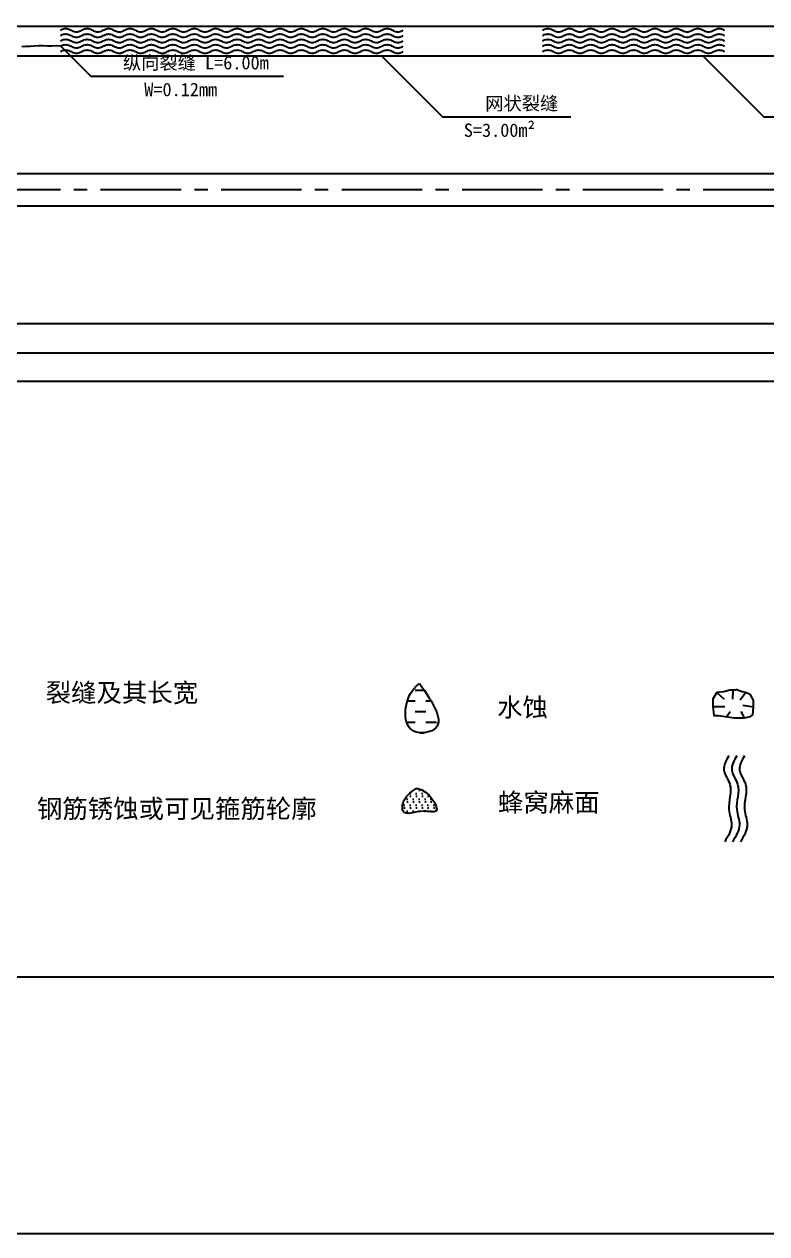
# Model space of a CAD drawing. Header units: millimetres. Extents: x -37 to 615, y -48 to 413.
# Drawn here: x 137 to 275.7, y -47.9 to 178 of the extents above; entities that cross this region are included whole.
import ezdxf

# ---------------------------------------------------------------- set-up
doc = ezdxf.new("R2010")
doc.units = ezdxf.units.MM
doc.linetypes.add('CENTER2', pattern=[1.125, 0.75, -0.125, 0.125, -0.125])
for name, color, linetype in [('加固措施', 7, 'Continuous'), ('图层1', 7, 'Continuous'), ('病害', 5, 'Continuous')]:
    doc.layers.add(name, color=color, linetype=linetype)
doc.styles.get("Standard").update_dxf_attribs({"font": ''})
doc.styles.get('Standard').set_extended_font_data('SimSun')
pattern_1 = [(0, (-3997.7199, -288.9294), (0.55266586, 1.10533173), [0, -1.10533173])]
pattern_2 = [(0, (-6886.571, -700.7115), (0.55266586, 1.10533173), [0, -1.10533173])]
pattern_3 = [(0, (-3576.1421, -199.0757), (1.9895971, 1.9895971), [1.9895971, -1.9895971])]

# ---------------------------------------------------------------- blocks, each defined once
blk = doc.blocks.new('adfsd')
at = {"lineweight": -2, "ltscale": 0.5}
for p, q in [((1140.8968, -3083.6944), (1140.9363, -3083.7288)), ((1140.9831, -3083.682), (1140.9811, -3083.7288)), ((1141.0531, -3083.6944), (1141.0217, -3083.7349)), ((1140.8762, -3083.7683), (1140.9404, -3083.7694)), ((1140.9482, -3083.8238), (1140.9689, -3083.7958)), ((1141.0448, -3083.83), (1141.0278, -3083.7958)), ((1141.0942, -3083.7725), (1141.036, -3083.7633))]:
    blk.add_line(p, q, dxfattribs=at)
blk.add_lwpolyline([(1140.9996, -3083.682), (1140.9667, -3083.682), (1140.9338, -3083.6903), (1140.8968, -3083.6944), (1140.8762, -3083.7272), (1140.8762, -3083.7683), (1140.8803, -3083.8177), (1140.905, -3083.8177), (1140.9914, -3083.83), (1141.0448, -3083.83), (1141.0777, -3083.8218), (1141.0901, -3083.8136), (1141.0942, -3083.7725), (1141.0942, -3083.7355), (1141.0777, -3083.7067), (1141.0531, -3083.6944), (1141.0325, -3083.6903), (1140.9996, -3083.6779)], dxfattribs=at)

msp = doc.modelspace()

# ---------------------------------------------------------------- hatches: boundary and pattern name
at = {"layer": '加固措施', "lineweight": -2}
h = msp.add_hatch(dxfattribs=at)
h.set_pattern_fill('DASH', color=256, scale=0.626645)
h.set_pattern_definition(pattern_3)
edge = h.paths.add_edge_path()
edge.add_spline(control_points=[(210.85, 54.88), (210.36, 54.45), (208.03, 52.39), (207.41, 44.9), (216.74, 46.23), (213.29, 51.3), (210.85, 54.88)], knot_values=[0, 0, 0, 0, 3.237042, 15.187225, 21.182779, 35.601669, 35.601669, 35.601669, 35.601669], degree=3, periodic=0)
h = msp.add_hatch(dxfattribs=at)
h.set_pattern_fill('DASH', color=256, scale=0.626645)
h.set_pattern_definition(pattern_3)
edge = h.paths.add_edge_path()
edge.add_spline(control_points=[(210.85, 54.88), (210.36, 54.45), (208.03, 52.39), (207.41, 44.9), (216.74, 46.23), (213.29, 51.3), (210.85, 54.88)], knot_values=[0, 0, 0, 0, 3.237042, 15.187225, 21.182779, 35.601669, 35.601669, 35.601669, 35.601669], degree=3, periodic=0)
h = msp.add_hatch(dxfattribs=at)
h.set_pattern_fill('DOTS', scale=0.696272)
h.set_pattern_definition(pattern_1)
edge = h.paths.add_edge_path()
edge.add_spline(control_points=[(210.19, 35.22), (209.15, 34.51), (207.68, 33.49), (207.52, 29.75), (211, 31.47), (215.72, 30.12), (212.21, 35.3), (210.31, 35.22), (210.19, 35.22)], knot_values=[0, 0, 0, 0, 5.205471, 7.397577, 12.944796, 16.169923, 23.88441, 24.400432, 24.400432, 24.400432, 24.400432], degree=3, periodic=0)
h = msp.add_hatch(dxfattribs=at)
h.set_pattern_fill('DOTS', scale=0.696272)
h.set_pattern_definition(pattern_1)
edge = h.paths.add_edge_path()
edge.add_spline(control_points=[(210.19, 35.22), (209.15, 34.51), (207.68, 33.49), (207.52, 29.75), (211, 31.47), (215.72, 30.12), (212.21, 35.3), (210.31, 35.22), (210.19, 35.22)], knot_values=[0, 0, 0, 0, 5.205471, 7.397577, 12.944796, 16.169923, 23.88441, 24.400432, 24.400432, 24.400432, 24.400432], degree=3, periodic=0)
at = {"layer": '病害', "lineweight": -2}
h = msp.add_hatch(dxfattribs=at)
h.set_pattern_fill('DOTS', color=4, scale=0.696272, style=0)
h.set_pattern_definition(pattern_2)
edge = h.paths.add_edge_path()
edge.add_spline(control_points=[(210.19, 35.22), (209.15, 34.51), (207.68, 33.49), (207.52, 29.75), (211, 31.47), (215.72, 30.12), (212.21, 35.3), (210.31, 35.22), (210.19, 35.22)], knot_values=[0, 0, 0, 0, 1.041094, 1.479515, 2.588959, 3.233985, 4.776882, 4.880086, 4.880086, 4.880086, 4.880086], degree=3, periodic=0)
h = msp.add_hatch(dxfattribs=at)
h.set_pattern_fill('DOTS', color=4, scale=0.696272, style=0)
h.set_pattern_definition(pattern_2)
edge = h.paths.add_edge_path()
edge.add_spline(control_points=[(210.19, 35.22), (209.15, 34.51), (207.68, 33.49), (207.52, 29.75), (211, 31.47), (215.72, 30.12), (212.21, 35.3), (210.31, 35.22), (210.19, 35.22)], knot_values=[0, 0, 0, 0, 1.041094, 1.479515, 2.588959, 3.233985, 4.776882, 4.880086, 4.880086, 4.880086, 4.880086], degree=3, periodic=0)

# ---------------------------------------------------------------- linework, layer by layer
at = {"color": 0}
for p, q in [((83.82, 177.59), (483.82, 177.59)), ((83.82, 172.09), (483.82, 172.09)), ((83.82, 150.09), (483.82, 150.09)), ((83.82, 144.09), (483.82, 144.09)), ((83.82, 122.09), (483.82, 122.09)), ((83.82, 116.59), (483.82, 116.59)), ((83.82, 111.34), (483.82, 111.34))]:
    msp.add_line(p, q, dxfattribs=at)
at = {"color": 1, "linetype": 'CENTER2', "ltscale": 20}
msp.add_line((83.82, 147.09), (483.82, 147.09), dxfattribs=at)
at = {"color": 0, "linetype": 'ByBlock'}
msp.add_line((529.17, 0), (0, 0), dxfattribs=at)
at = {"color": 3, "linetype": 'ByBlock'}
msp.add_lwpolyline([(-36.77, 413.19), (615.38, 413.19), (615.38, -47.93), (-36.77, -47.93)], close=True, dxfattribs=at)
at = {"color": 7}
for points in [[(143.8, 176.86), (144, 176.96), (144.2, 177.04), (144.4, 177.11), (144.6, 177.15), (144.8, 177.17), (145, 177.15), (145.2, 177.11), (145.4, 177.04), (145.6, 176.96), (145.8, 176.86), (146, 176.77), (146.2, 176.69), (146.4, 176.62), (146.6, 176.58), (146.8, 176.56), (147, 176.58), (147.2, 176.62), (147.4, 176.69), (147.6, 176.77), (147.8, 176.86), (148, 176.96), (148.2, 177.04), (148.4, 177.11), (148.6, 177.15), (148.8, 177.17), (149, 177.15), (149.2, 177.11), (149.4, 177.04), (149.6, 176.96), (149.8, 176.86), (150, 176.77), (150.2, 176.69), (150.4, 176.62), (150.6, 176.58), (150.8, 176.56), (151, 176.58), (151.2, 176.62), (151.4, 176.69), (151.6, 176.77), (151.8, 176.86), (152, 176.96), (152.2, 177.04), (152.4, 177.11), (152.6, 177.15), (152.8, 177.17), (153, 177.15), (153.2, 177.11), (153.4, 177.04), (153.6, 176.96), (153.8, 176.86), (154, 176.77), (154.2, 176.69), (154.4, 176.62), (154.6, 176.58), (154.8, 176.56), (155, 176.58), (155.2, 176.62), (155.4, 176.69), (155.6, 176.77), (155.8, 176.86), (156, 176.96), (156.2, 177.04), (156.4, 177.11), (156.6, 177.15), (156.8, 177.17), (157, 177.15), (157.2, 177.11), (157.4, 177.04), (157.6, 176.96), (157.8, 176.86), (158, 176.77), (158.2, 176.69), (158.4, 176.62), (158.6, 176.58), (158.8, 176.56), (159, 176.58), (159.2, 176.62), (159.4, 176.69), (159.6, 176.77), (159.8, 176.86), (160, 176.96), (160.2, 177.04), (160.4, 177.11), (160.6, 177.15), (160.8, 177.17), (161, 177.15), (161.2, 177.11), (161.4, 177.04), (161.6, 176.96), (161.8, 176.86), (162, 176.77), (162.2, 176.69), (162.4, 176.62), (162.6, 176.58), (162.8, 176.56), (163, 176.58), (163.2, 176.62), (163.4, 176.69), (163.6, 176.77), (163.8, 176.86), (164, 176.96), (164.2, 177.04), (164.4, 177.11), (164.6, 177.15), (164.8, 177.17), (165, 177.15), (165.2, 177.11), (165.4, 177.04), (165.6, 176.96), (165.8, 176.86), (166, 176.77), (166.2, 176.69), (166.4, 176.62), (166.6, 176.58), (166.8, 176.56), (167, 176.58), (167.2, 176.62), (167.4, 176.69), (167.6, 176.77), (167.8, 176.86), (168, 176.96), (168.2, 177.04), (168.4, 177.11), (168.6, 177.15), (168.8, 177.17), (169, 177.15), (169.2, 177.11), (169.4, 177.04), (169.6, 176.96), (169.8, 176.86), (170, 176.77), (170.2, 176.69), (170.4, 176.62), (170.6, 176.58), (170.8, 176.56), (171, 176.58), (171.2, 176.62), (171.4, 176.69), (171.6, 176.77), (171.8, 176.86), (172, 176.96), (172.2, 177.04), (172.4, 177.11), (172.6, 177.15), (172.8, 177.17), (173, 177.15), (173.2, 177.11), (173.4, 177.04), (173.6, 176.96), (173.8, 176.86), (174, 176.77), (174.2, 176.69), (174.4, 176.62), (174.6, 176.58), (174.8, 176.56), (175, 176.58), (175.2, 176.62), (175.4, 176.69), (175.6, 176.77), (175.8, 176.86), (176, 176.96), (176.2, 177.04), (176.4, 177.11), (176.6, 177.15), (176.8, 177.17), (177, 177.15), (177.2, 177.11), (177.4, 177.04), (177.6, 176.96), (177.8, 176.86), (178, 176.77), (178.2, 176.69), (178.4, 176.62), (178.6, 176.58), (178.8, 176.56), (179, 176.58), (179.2, 176.62), (179.4, 176.69), (179.6, 176.77), (179.8, 176.86), (180, 176.96), (180.2, 177.04), (180.4, 177.11), (180.6, 177.15), (180.8, 177.17), (181, 177.15), (181.2, 177.11), (181.4, 177.04), (181.6, 176.96), (181.8, 176.86), (182, 176.77), (182.2, 176.69), (182.4, 176.62), (182.6, 176.58), (182.8, 176.56), (183, 176.58), (183.2, 176.62), (183.4, 176.69), (183.6, 176.77), (183.8, 176.86), (184, 176.96), (184.2, 177.04), (184.4, 177.11), (184.6, 177.15), (184.8, 177.17), (185, 177.15), (185.2, 177.11), (185.4, 177.04), (185.6, 176.96), (185.8, 176.86), (186, 176.77), (186.2, 176.69), (186.4, 176.62), (186.6, 176.58), (186.8, 176.56), (187, 176.58), (187.2, 176.62), (187.4, 176.69), (187.6, 176.77), (187.8, 176.86), (188, 176.96), (188.2, 177.04), (188.4, 177.11), (188.6, 177.15), (188.8, 177.17), (189, 177.15), (189.2, 177.11), (189.4, 177.04), (189.6, 176.96), (189.8, 176.86), (190, 176.77), (190.2, 176.69), (190.4, 176.62), (190.6, 176.58), (190.8, 176.56), (191, 176.58), (191.2, 176.62), (191.4, 176.69), (191.6, 176.77), (191.8, 176.86), (192, 176.96), (192.2, 177.04), (192.4, 177.11), (192.6, 177.15), (192.8, 177.17), (193, 177.15), (193.2, 177.11), (193.4, 177.04), (193.6, 176.96), (193.8, 176.86), (194, 176.77), (194.2, 176.69), (194.4, 176.62), (194.6, 176.58), (194.8, 176.56), (195, 176.58), (195.2, 176.62), (195.4, 176.69), (195.6, 176.77), (195.8, 176.86), (196, 176.96), (196.2, 177.04), (196.4, 177.11), (196.6, 177.15), (196.8, 177.17), (197, 177.15), (197.2, 177.11), (197.4, 177.04), (197.6, 176.96), (197.8, 176.86), (198, 176.77), (198.2, 176.69), (198.4, 176.62), (198.6, 176.58), (198.8, 176.56), (199, 176.58), (199.2, 176.62), (199.4, 176.69), (199.6, 176.77), (199.8, 176.86), (200, 176.96), (200.2, 177.04), (200.4, 177.11), (200.6, 177.15), (200.8, 177.17), (201, 177.15), (201.2, 177.11), (201.4, 177.04), (201.6, 176.96), (201.8, 176.86), (202, 176.77), (202.2, 176.69), (202.4, 176.62), (202.6, 176.58), (202.8, 176.56), (203, 176.58), (203.2, 176.62), (203.4, 176.69), (203.6, 176.77), (203.8, 176.86), (204, 176.96), (204.2, 177.04), (204.4, 177.11), (204.6, 177.15), (204.8, 177.17), (205, 177.15), (205.2, 177.11), (205.4, 177.04), (205.6, 176.96), (205.8, 176.86), (206, 176.77), (206.2, 176.69), (206.4, 176.62), (206.6, 176.58), (206.8, 176.56), (207, 176.58), (207.2, 176.62), (207.4, 176.69), (207.6, 176.77), (207.8, 176.86)], [(233.8, 176.86), (234, 176.96), (234.2, 177.04), (234.4, 177.11), (234.6, 177.15), (234.8, 177.17), (235, 177.15), (235.2, 177.11), (235.4, 177.04), (235.6, 176.96), (235.8, 176.86), (236, 176.77), (236.2, 176.69), (236.4, 176.62), (236.6, 176.58), (236.8, 176.56), (237, 176.58), (237.2, 176.62), (237.4, 176.69), (237.6, 176.77), (237.8, 176.86), (238, 176.96), (238.2, 177.04), (238.4, 177.11), (238.6, 177.15), (238.8, 177.17), (239, 177.15), (239.2, 177.11), (239.4, 177.04), (239.6, 176.96), (239.8, 176.86), (240, 176.77), (240.2, 176.69), (240.4, 176.62), (240.6, 176.58), (240.8, 176.56), (241, 176.58), (241.2, 176.62), (241.4, 176.69), (241.6, 176.77), (241.8, 176.86), (242, 176.96), (242.2, 177.04), (242.4, 177.11), (242.6, 177.15), (242.8, 177.17), (243, 177.15), (243.2, 177.11), (243.4, 177.04), (243.6, 176.96), (243.8, 176.86), (244, 176.77), (244.2, 176.69), (244.4, 176.62), (244.6, 176.58), (244.8, 176.56), (245, 176.58), (245.2, 176.62), (245.4, 176.69), (245.6, 176.77), (245.8, 176.86), (246, 176.96), (246.2, 177.04), (246.4, 177.11), (246.6, 177.15), (246.8, 177.17), (247, 177.15), (247.2, 177.11), (247.4, 177.04), (247.6, 176.96), (247.8, 176.86), (248, 176.77), (248.2, 176.69), (248.4, 176.62), (248.6, 176.58), (248.8, 176.56), (249, 176.58), (249.2, 176.62), (249.4, 176.69), (249.6, 176.77), (249.8, 176.86), (250, 176.96), (250.2, 177.04), (250.4, 177.11), (250.6, 177.15), (250.8, 177.17), (251, 177.15), (251.2, 177.11), (251.4, 177.04), (251.6, 176.96), (251.8, 176.86), (252, 176.77), (252.2, 176.69), (252.4, 176.62), (252.6, 176.58), (252.8, 176.56), (253, 176.58), (253.2, 176.62), (253.4, 176.69), (253.6, 176.77), (253.8, 176.86), (254, 176.96), (254.2, 177.04), (254.4, 177.11), (254.6, 177.15), (254.8, 177.17), (255, 177.15), (255.2, 177.11), (255.4, 177.04), (255.6, 176.96), (255.8, 176.86), (256, 176.77), (256.2, 176.69), (256.4, 176.62), (256.6, 176.58), (256.8, 176.56), (257, 176.58), (257.2, 176.62), (257.4, 176.69), (257.6, 176.77), (257.8, 176.86), (258, 176.96), (258.2, 177.04), (258.4, 177.11), (258.6, 177.15), (258.8, 177.17), (259, 177.15), (259.2, 177.11), (259.4, 177.04), (259.6, 176.96), (259.8, 176.86), (260, 176.77), (260.2, 176.69), (260.4, 176.62), (260.6, 176.58), (260.8, 176.56), (261, 176.58), (261.2, 176.62), (261.4, 176.69), (261.6, 176.77), (261.8, 176.86), (262, 176.96), (262.2, 177.04), (262.4, 177.11), (262.6, 177.15), (262.8, 177.17), (263, 177.15), (263.2, 177.11), (263.4, 177.04), (263.6, 176.96), (263.8, 176.86), (264, 176.77), (264.2, 176.69), (264.4, 176.62), (264.6, 176.58), (264.8, 176.56), (265, 176.58), (265.2, 176.62), (265.4, 176.69), (265.6, 176.77), (265.8, 176.86), (266, 176.96), (266.2, 177.04), (266.4, 177.11), (266.6, 177.15), (266.8, 177.17), (267, 177.15), (267.2, 177.11), (267.4, 177.04), (267.6, 176.96), (267.8, 176.86)], [(136.6, 173.79), (137.4, 173.9), (138.2, 173.86), (139, 173.92), (139.8, 173.99), (140.6, 174.01), (141.4, 173.97), (142.2, 173.93), (143, 174.03), (143.8, 173.95)], [(143.8, 175.86), (144, 175.96), (144.2, 176.04), (144.4, 176.11), (144.6, 176.15), (144.8, 176.17), (145, 176.15), (145.2, 176.11), (145.4, 176.04), (145.6, 175.96), (145.8, 175.86), (146, 175.77), (146.2, 175.69), (146.4, 175.62), (146.6, 175.58), (146.8, 175.56), (147, 175.58), (147.2, 175.62), (147.4, 175.69), (147.6, 175.77), (147.8, 175.86), (148, 175.96), (148.2, 176.04), (148.4, 176.11), (148.6, 176.15), (148.8, 176.17), (149, 176.15), (149.2, 176.11), (149.4, 176.04), (149.6, 175.96), (149.8, 175.86), (150, 175.77), (150.2, 175.69), (150.4, 175.62), (150.6, 175.58), (150.8, 175.56), (151, 175.58), (151.2, 175.62), (151.4, 175.69), (151.6, 175.77), (151.8, 175.86), (152, 175.96), (152.2, 176.04), (152.4, 176.11), (152.6, 176.15), (152.8, 176.17), (153, 176.15), (153.2, 176.11), (153.4, 176.04), (153.6, 175.96), (153.8, 175.86), (154, 175.77), (154.2, 175.69), (154.4, 175.62), (154.6, 175.58), (154.8, 175.56), (155, 175.58), (155.2, 175.62), (155.4, 175.69), (155.6, 175.77), (155.8, 175.86), (156, 175.96), (156.2, 176.04), (156.4, 176.11), (156.6, 176.15), (156.8, 176.17), (157, 176.15), (157.2, 176.11), (157.4, 176.04), (157.6, 175.96), (157.8, 175.86), (158, 175.77), (158.2, 175.69), (158.4, 175.62), (158.6, 175.58), (158.8, 175.56), (159, 175.58), (159.2, 175.62), (159.4, 175.69), (159.6, 175.77), (159.8, 175.86), (160, 175.96), (160.2, 176.04), (160.4, 176.11), (160.6, 176.15), (160.8, 176.17), (161, 176.15), (161.2, 176.11), (161.4, 176.04), (161.6, 175.96), (161.8, 175.86), (162, 175.77), (162.2, 175.69), (162.4, 175.62), (162.6, 175.58), (162.8, 175.56), (163, 175.58), (163.2, 175.62), (163.4, 175.69), (163.6, 175.77), (163.8, 175.86), (164, 175.96), (164.2, 176.04), (164.4, 176.11), (164.6, 176.15), (164.8, 176.17), (165, 176.15), (165.2, 176.11), (165.4, 176.04), (165.6, 175.96), (165.8, 175.86), (166, 175.77), (166.2, 175.69), (166.4, 175.62), (166.6, 175.58), (166.8, 175.56), (167, 175.58), (167.2, 175.62), (167.4, 175.69), (167.6, 175.77), (167.8, 175.86), (168, 175.96), (168.2, 176.04), (168.4, 176.11), (168.6, 176.15), (168.8, 176.17), (169, 176.15), (169.2, 176.11), (169.4, 176.04), (169.6, 175.96), (169.8, 175.86), (170, 175.77), (170.2, 175.69), (170.4, 175.62), (170.6, 175.58), (170.8, 175.56), (171, 175.58), (171.2, 175.62), (171.4, 175.69), (171.6, 175.77), (171.8, 175.86), (172, 175.96), (172.2, 176.04), (172.4, 176.11), (172.6, 176.15), (172.8, 176.17), (173, 176.15), (173.2, 176.11), (173.4, 176.04), (173.6, 175.96), (173.8, 175.86), (174, 175.77), (174.2, 175.69), (174.4, 175.62), (174.6, 175.58), (174.8, 175.56), (175, 175.58), (175.2, 175.62), (175.4, 175.69), (175.6, 175.77), (175.8, 175.86), (176, 175.96), (176.2, 176.04), (176.4, 176.11), (176.6, 176.15), (176.8, 176.17), (177, 176.15), (177.2, 176.11), (177.4, 176.04), (177.6, 175.96), (177.8, 175.86), (178, 175.77), (178.2, 175.69), (178.4, 175.62), (178.6, 175.58), (178.8, 175.56), (179, 175.58), (179.2, 175.62), (179.4, 175.69), (179.6, 175.77), (179.8, 175.86), (180, 175.96), (180.2, 176.04), (180.4, 176.11), (180.6, 176.15), (180.8, 176.17), (181, 176.15), (181.2, 176.11), (181.4, 176.04), (181.6, 175.96), (181.8, 175.86), (182, 175.77), (182.2, 175.69), (182.4, 175.62), (182.6, 175.58), (182.8, 175.56), (183, 175.58), (183.2, 175.62), (183.4, 175.69), (183.6, 175.77), (183.8, 175.86), (184, 175.96), (184.2, 176.04), (184.4, 176.11), (184.6, 176.15), (184.8, 176.17), (185, 176.15), (185.2, 176.11), (185.4, 176.04), (185.6, 175.96), (185.8, 175.86), (186, 175.77), (186.2, 175.69), (186.4, 175.62), (186.6, 175.58), (186.8, 175.56), (187, 175.58), (187.2, 175.62), (187.4, 175.69), (187.6, 175.77), (187.8, 175.86), (188, 175.96), (188.2, 176.04), (188.4, 176.11), (188.6, 176.15), (188.8, 176.17), (189, 176.15), (189.2, 176.11), (189.4, 176.04), (189.6, 175.96), (189.8, 175.86), (190, 175.77), (190.2, 175.69), (190.4, 175.62), (190.6, 175.58), (190.8, 175.56), (191, 175.58), (191.2, 175.62), (191.4, 175.69), (191.6, 175.77), (191.8, 175.86), (192, 175.96), (192.2, 176.04), (192.4, 176.11), (192.6, 176.15), (192.8, 176.17), (193, 176.15), (193.2, 176.11), (193.4, 176.04), (193.6, 175.96), (193.8, 175.86), (194, 175.77), (194.2, 175.69), (194.4, 175.62), (194.6, 175.58), (194.8, 175.56), (195, 175.58), (195.2, 175.62), (195.4, 175.69), (195.6, 175.77), (195.8, 175.86), (196, 175.96), (196.2, 176.04), (196.4, 176.11), (196.6, 176.15), (196.8, 176.17), (197, 176.15), (197.2, 176.11), (197.4, 176.04), (197.6, 175.96), (197.8, 175.86), (198, 175.77), (198.2, 175.69), (198.4, 175.62), (198.6, 175.58), (198.8, 175.56), (199, 175.58), (199.2, 175.62), (199.4, 175.69), (199.6, 175.77), (199.8, 175.86), (200, 175.96), (200.2, 176.04), (200.4, 176.11), (200.6, 176.15), (200.8, 176.17), (201, 176.15), (201.2, 176.11), (201.4, 176.04), (201.6, 175.96), (201.8, 175.86), (202, 175.77), (202.2, 175.69), (202.4, 175.62), (202.6, 175.58), (202.8, 175.56), (203, 175.58), (203.2, 175.62), (203.4, 175.69), (203.6, 175.77), (203.8, 175.86), (204, 175.96), (204.2, 176.04), (204.4, 176.11), (204.6, 176.15), (204.8, 176.17), (205, 176.15), (205.2, 176.11), (205.4, 176.04), (205.6, 175.96), (205.8, 175.86), (206, 175.77), (206.2, 175.69), (206.4, 175.62), (206.6, 175.58), (206.8, 175.56), (207, 175.58), (207.2, 175.62), (207.4, 175.69), (207.6, 175.77), (207.8, 175.86)], [(143.8, 174.86), (144, 174.96), (144.2, 175.04), (144.4, 175.11), (144.6, 175.15), (144.8, 175.17), (145, 175.15), (145.2, 175.11), (145.4, 175.04), (145.6, 174.96), (145.8, 174.86), (146, 174.77), (146.2, 174.69), (146.4, 174.62), (146.6, 174.58), (146.8, 174.56), (147, 174.58), (147.2, 174.62), (147.4, 174.69), (147.6, 174.77), (147.8, 174.86), (148, 174.96), (148.2, 175.04), (148.4, 175.11), (148.6, 175.15), (148.8, 175.17), (149, 175.15), (149.2, 175.11), (149.4, 175.04), (149.6, 174.96), (149.8, 174.86), (150, 174.77), (150.2, 174.69), (150.4, 174.62), (150.6, 174.58), (150.8, 174.56), (151, 174.58), (151.2, 174.62), (151.4, 174.69), (151.6, 174.77), (151.8, 174.86), (152, 174.96), (152.2, 175.04), (152.4, 175.11), (152.6, 175.15), (152.8, 175.17), (153, 175.15), (153.2, 175.11), (153.4, 175.04), (153.6, 174.96), (153.8, 174.86), (154, 174.77), (154.2, 174.69), (154.4, 174.62), (154.6, 174.58), (154.8, 174.56), (155, 174.58), (155.2, 174.62), (155.4, 174.69), (155.6, 174.77), (155.8, 174.86), (156, 174.96), (156.2, 175.04), (156.4, 175.11), (156.6, 175.15), (156.8, 175.17), (157, 175.15), (157.2, 175.11), (157.4, 175.04), (157.6, 174.96), (157.8, 174.86), (158, 174.77), (158.2, 174.69), (158.4, 174.62), (158.6, 174.58), (158.8, 174.56), (159, 174.58), (159.2, 174.62), (159.4, 174.69), (159.6, 174.77), (159.8, 174.86), (160, 174.96), (160.2, 175.04), (160.4, 175.11), (160.6, 175.15), (160.8, 175.17), (161, 175.15), (161.2, 175.11), (161.4, 175.04), (161.6, 174.96), (161.8, 174.86), (162, 174.77), (162.2, 174.69), (162.4, 174.62), (162.6, 174.58), (162.8, 174.56), (163, 174.58), (163.2, 174.62), (163.4, 174.69), (163.6, 174.77), (163.8, 174.86), (164, 174.96), (164.2, 175.04), (164.4, 175.11), (164.6, 175.15), (164.8, 175.17), (165, 175.15), (165.2, 175.11), (165.4, 175.04), (165.6, 174.96), (165.8, 174.86), (166, 174.77), (166.2, 174.69), (166.4, 174.62), (166.6, 174.58), (166.8, 174.56), (167, 174.58), (167.2, 174.62), (167.4, 174.69), (167.6, 174.77), (167.8, 174.86), (168, 174.96), (168.2, 175.04), (168.4, 175.11), (168.6, 175.15), (168.8, 175.17), (169, 175.15), (169.2, 175.11), (169.4, 175.04), (169.6, 174.96), (169.8, 174.86), (170, 174.77), (170.2, 174.69), (170.4, 174.62), (170.6, 174.58), (170.8, 174.56), (171, 174.58), (171.2, 174.62), (171.4, 174.69), (171.6, 174.77), (171.8, 174.86), (172, 174.96), (172.2, 175.04), (172.4, 175.11), (172.6, 175.15), (172.8, 175.17), (173, 175.15), (173.2, 175.11), (173.4, 175.04), (173.6, 174.96), (173.8, 174.86), (174, 174.77), (174.2, 174.69), (174.4, 174.62), (174.6, 174.58), (174.8, 174.56), (175, 174.58), (175.2, 174.62), (175.4, 174.69), (175.6, 174.77), (175.8, 174.86), (176, 174.96), (176.2, 175.04), (176.4, 175.11), (176.6, 175.15), (176.8, 175.17), (177, 175.15), (177.2, 175.11), (177.4, 175.04), (177.6, 174.96), (177.8, 174.86), (178, 174.77), (178.2, 174.69), (178.4, 174.62), (178.6, 174.58), (178.8, 174.56), (179, 174.58), (179.2, 174.62), (179.4, 174.69), (179.6, 174.77), (179.8, 174.86), (180, 174.96), (180.2, 175.04), (180.4, 175.11), (180.6, 175.15), (180.8, 175.17), (181, 175.15), (181.2, 175.11), (181.4, 175.04), (181.6, 174.96), (181.8, 174.86), (182, 174.77), (182.2, 174.69), (182.4, 174.62), (182.6, 174.58), (182.8, 174.56), (183, 174.58), (183.2, 174.62), (183.4, 174.69), (183.6, 174.77), (183.8, 174.86), (184, 174.96), (184.2, 175.04), (184.4, 175.11), (184.6, 175.15), (184.8, 175.17), (185, 175.15), (185.2, 175.11), (185.4, 175.04), (185.6, 174.96), (185.8, 174.86), (186, 174.77), (186.2, 174.69), (186.4, 174.62), (186.6, 174.58), (186.8, 174.56), (187, 174.58), (187.2, 174.62), (187.4, 174.69), (187.6, 174.77), (187.8, 174.86), (188, 174.96), (188.2, 175.04), (188.4, 175.11), (188.6, 175.15), (188.8, 175.17), (189, 175.15), (189.2, 175.11), (189.4, 175.04), (189.6, 174.96), (189.8, 174.86), (190, 174.77), (190.2, 174.69), (190.4, 174.62), (190.6, 174.58), (190.8, 174.56), (191, 174.58), (191.2, 174.62), (191.4, 174.69), (191.6, 174.77), (191.8, 174.86), (192, 174.96), (192.2, 175.04), (192.4, 175.11), (192.6, 175.15), (192.8, 175.17), (193, 175.15), (193.2, 175.11), (193.4, 175.04), (193.6, 174.96), (193.8, 174.86), (194, 174.77), (194.2, 174.69), (194.4, 174.62), (194.6, 174.58), (194.8, 174.56), (195, 174.58), (195.2, 174.62), (195.4, 174.69), (195.6, 174.77), (195.8, 174.86), (196, 174.96), (196.2, 175.04), (196.4, 175.11), (196.6, 175.15), (196.8, 175.17), (197, 175.15), (197.2, 175.11), (197.4, 175.04), (197.6, 174.96), (197.8, 174.86), (198, 174.77), (198.2, 174.69), (198.4, 174.62), (198.6, 174.58), (198.8, 174.56), (199, 174.58), (199.2, 174.62), (199.4, 174.69), (199.6, 174.77), (199.8, 174.86), (200, 174.96), (200.2, 175.04), (200.4, 175.11), (200.6, 175.15), (200.8, 175.17), (201, 175.15), (201.2, 175.11), (201.4, 175.04), (201.6, 174.96), (201.8, 174.86), (202, 174.77), (202.2, 174.69), (202.4, 174.62), (202.6, 174.58), (202.8, 174.56), (203, 174.58), (203.2, 174.62), (203.4, 174.69), (203.6, 174.77), (203.8, 174.86), (204, 174.96), (204.2, 175.04), (204.4, 175.11), (204.6, 175.15), (204.8, 175.17), (205, 175.15), (205.2, 175.11), (205.4, 175.04), (205.6, 174.96), (205.8, 174.86), (206, 174.77), (206.2, 174.69), (206.4, 174.62), (206.6, 174.58), (206.8, 174.56), (207, 174.58), (207.2, 174.62), (207.4, 174.69), (207.6, 174.77), (207.8, 174.86)], [(143.8, 173.86), (144, 173.96), (144.2, 174.04), (144.4, 174.11), (144.6, 174.15), (144.8, 174.17), (145, 174.15), (145.2, 174.11), (145.4, 174.04), (145.6, 173.96), (145.8, 173.86), (146, 173.77), (146.2, 173.69), (146.4, 173.62), (146.6, 173.58), (146.8, 173.56), (147, 173.58), (147.2, 173.62), (147.4, 173.69), (147.6, 173.77), (147.8, 173.86), (148, 173.96), (148.2, 174.04), (148.4, 174.11), (148.6, 174.15), (148.8, 174.17), (149, 174.15), (149.2, 174.11), (149.4, 174.04), (149.6, 173.96), (149.8, 173.86), (150, 173.77), (150.2, 173.69), (150.4, 173.62), (150.6, 173.58), (150.8, 173.56), (151, 173.58), (151.2, 173.62), (151.4, 173.69), (151.6, 173.77), (151.8, 173.86), (152, 173.96), (152.2, 174.04), (152.4, 174.11), (152.6, 174.15), (152.8, 174.17), (153, 174.15), (153.2, 174.11), (153.4, 174.04), (153.6, 173.96), (153.8, 173.86), (154, 173.77), (154.2, 173.69), (154.4, 173.62), (154.6, 173.58), (154.8, 173.56), (155, 173.58), (155.2, 173.62), (155.4, 173.69), (155.6, 173.77), (155.8, 173.86), (156, 173.96), (156.2, 174.04), (156.4, 174.11), (156.6, 174.15), (156.8, 174.17), (157, 174.15), (157.2, 174.11), (157.4, 174.04), (157.6, 173.96), (157.8, 173.86), (158, 173.77), (158.2, 173.69), (158.4, 173.62), (158.6, 173.58), (158.8, 173.56), (159, 173.58), (159.2, 173.62), (159.4, 173.69), (159.6, 173.77), (159.8, 173.86), (160, 173.96), (160.2, 174.04), (160.4, 174.11), (160.6, 174.15), (160.8, 174.17), (161, 174.15), (161.2, 174.11), (161.4, 174.04), (161.6, 173.96), (161.8, 173.86), (162, 173.77), (162.2, 173.69), (162.4, 173.62), (162.6, 173.58), (162.8, 173.56), (163, 173.58), (163.2, 173.62), (163.4, 173.69), (163.6, 173.77), (163.8, 173.86), (164, 173.96), (164.2, 174.04), (164.4, 174.11), (164.6, 174.15), (164.8, 174.17), (165, 174.15), (165.2, 174.11), (165.4, 174.04), (165.6, 173.96), (165.8, 173.86), (166, 173.77), (166.2, 173.69), (166.4, 173.62), (166.6, 173.58), (166.8, 173.56), (167, 173.58), (167.2, 173.62), (167.4, 173.69), (167.6, 173.77), (167.8, 173.86), (168, 173.96), (168.2, 174.04), (168.4, 174.11), (168.6, 174.15), (168.8, 174.17), (169, 174.15), (169.2, 174.11), (169.4, 174.04), (169.6, 173.96), (169.8, 173.86), (170, 173.77), (170.2, 173.69), (170.4, 173.62), (170.6, 173.58), (170.8, 173.56), (171, 173.58), (171.2, 173.62), (171.4, 173.69), (171.6, 173.77), (171.8, 173.86), (172, 173.96), (172.2, 174.04), (172.4, 174.11), (172.6, 174.15), (172.8, 174.17), (173, 174.15), (173.2, 174.11), (173.4, 174.04), (173.6, 173.96), (173.8, 173.86), (174, 173.77), (174.2, 173.69), (174.4, 173.62), (174.6, 173.58), (174.8, 173.56), (175, 173.58), (175.2, 173.62), (175.4, 173.69), (175.6, 173.77), (175.8, 173.86), (176, 173.96), (176.2, 174.04), (176.4, 174.11), (176.6, 174.15), (176.8, 174.17), (177, 174.15), (177.2, 174.11), (177.4, 174.04), (177.6, 173.96), (177.8, 173.86), (178, 173.77), (178.2, 173.69), (178.4, 173.62), (178.6, 173.58), (178.8, 173.56), (179, 173.58), (179.2, 173.62), (179.4, 173.69), (179.6, 173.77), (179.8, 173.86), (180, 173.96), (180.2, 174.04), (180.4, 174.11), (180.6, 174.15), (180.8, 174.17), (181, 174.15), (181.2, 174.11), (181.4, 174.04), (181.6, 173.96), (181.8, 173.86), (182, 173.77), (182.2, 173.69), (182.4, 173.62), (182.6, 173.58), (182.8, 173.56), (183, 173.58), (183.2, 173.62), (183.4, 173.69), (183.6, 173.77), (183.8, 173.86), (184, 173.96), (184.2, 174.04), (184.4, 174.11), (184.6, 174.15), (184.8, 174.17), (185, 174.15), (185.2, 174.11), (185.4, 174.04), (185.6, 173.96), (185.8, 173.86), (186, 173.77), (186.2, 173.69), (186.4, 173.62), (186.6, 173.58), (186.8, 173.56), (187, 173.58), (187.2, 173.62), (187.4, 173.69), (187.6, 173.77), (187.8, 173.86), (188, 173.96), (188.2, 174.04), (188.4, 174.11), (188.6, 174.15), (188.8, 174.17), (189, 174.15), (189.2, 174.11), (189.4, 174.04), (189.6, 173.96), (189.8, 173.86), (190, 173.77), (190.2, 173.69), (190.4, 173.62), (190.6, 173.58), (190.8, 173.56), (191, 173.58), (191.2, 173.62), (191.4, 173.69), (191.6, 173.77), (191.8, 173.86), (192, 173.96), (192.2, 174.04), (192.4, 174.11), (192.6, 174.15), (192.8, 174.17), (193, 174.15), (193.2, 174.11), (193.4, 174.04), (193.6, 173.96), (193.8, 173.86), (194, 173.77), (194.2, 173.69), (194.4, 173.62), (194.6, 173.58), (194.8, 173.56), (195, 173.58), (195.2, 173.62), (195.4, 173.69), (195.6, 173.77), (195.8, 173.86), (196, 173.96), (196.2, 174.04), (196.4, 174.11), (196.6, 174.15), (196.8, 174.17), (197, 174.15), (197.2, 174.11), (197.4, 174.04), (197.6, 173.96), (197.8, 173.86), (198, 173.77), (198.2, 173.69), (198.4, 173.62), (198.6, 173.58), (198.8, 173.56), (199, 173.58), (199.2, 173.62), (199.4, 173.69), (199.6, 173.77), (199.8, 173.86), (200, 173.96), (200.2, 174.04), (200.4, 174.11), (200.6, 174.15), (200.8, 174.17), (201, 174.15), (201.2, 174.11), (201.4, 174.04), (201.6, 173.96), (201.8, 173.86), (202, 173.77), (202.2, 173.69), (202.4, 173.62), (202.6, 173.58), (202.8, 173.56), (203, 173.58), (203.2, 173.62), (203.4, 173.69), (203.6, 173.77), (203.8, 173.86), (204, 173.96), (204.2, 174.04), (204.4, 174.11), (204.6, 174.15), (204.8, 174.17), (205, 174.15), (205.2, 174.11), (205.4, 174.04), (205.6, 173.96), (205.8, 173.86), (206, 173.77), (206.2, 173.69), (206.4, 173.62), (206.6, 173.58), (206.8, 173.56), (207, 173.58), (207.2, 173.62), (207.4, 173.69), (207.6, 173.77), (207.8, 173.86)], [(233.8, 175.86), (234, 175.96), (234.2, 176.04), (234.4, 176.11), (234.6, 176.15), (234.8, 176.17), (235, 176.15), (235.2, 176.11), (235.4, 176.04), (235.6, 175.96), (235.8, 175.86), (236, 175.77), (236.2, 175.69), (236.4, 175.62), (236.6, 175.58), (236.8, 175.56), (237, 175.58), (237.2, 175.62), (237.4, 175.69), (237.6, 175.77), (237.8, 175.86), (238, 175.96), (238.2, 176.04), (238.4, 176.11), (238.6, 176.15), (238.8, 176.17), (239, 176.15), (239.2, 176.11), (239.4, 176.04), (239.6, 175.96), (239.8, 175.86), (240, 175.77), (240.2, 175.69), (240.4, 175.62), (240.6, 175.58), (240.8, 175.56), (241, 175.58), (241.2, 175.62), (241.4, 175.69), (241.6, 175.77), (241.8, 175.86), (242, 175.96), (242.2, 176.04), (242.4, 176.11), (242.6, 176.15), (242.8, 176.17), (243, 176.15), (243.2, 176.11), (243.4, 176.04), (243.6, 175.96), (243.8, 175.86), (244, 175.77), (244.2, 175.69), (244.4, 175.62), (244.6, 175.58), (244.8, 175.56), (245, 175.58), (245.2, 175.62), (245.4, 175.69), (245.6, 175.77), (245.8, 175.86), (246, 175.96), (246.2, 176.04), (246.4, 176.11), (246.6, 176.15), (246.8, 176.17), (247, 176.15), (247.2, 176.11), (247.4, 176.04), (247.6, 175.96), (247.8, 175.86), (248, 175.77), (248.2, 175.69), (248.4, 175.62), (248.6, 175.58), (248.8, 175.56), (249, 175.58), (249.2, 175.62), (249.4, 175.69), (249.6, 175.77), (249.8, 175.86), (250, 175.96), (250.2, 176.04), (250.4, 176.11), (250.6, 176.15), (250.8, 176.17), (251, 176.15), (251.2, 176.11), (251.4, 176.04), (251.6, 175.96), (251.8, 175.86), (252, 175.77), (252.2, 175.69), (252.4, 175.62), (252.6, 175.58), (252.8, 175.56), (253, 175.58), (253.2, 175.62), (253.4, 175.69), (253.6, 175.77), (253.8, 175.86), (254, 175.96), (254.2, 176.04), (254.4, 176.11), (254.6, 176.15), (254.8, 176.17), (255, 176.15), (255.2, 176.11), (255.4, 176.04), (255.6, 175.96), (255.8, 175.86), (256, 175.77), (256.2, 175.69), (256.4, 175.62), (256.6, 175.58), (256.8, 175.56), (257, 175.58), (257.2, 175.62), (257.4, 175.69), (257.6, 175.77), (257.8, 175.86), (258, 175.96), (258.2, 176.04), (258.4, 176.11), (258.6, 176.15), (258.8, 176.17), (259, 176.15), (259.2, 176.11), (259.4, 176.04), (259.6, 175.96), (259.8, 175.86), (260, 175.77), (260.2, 175.69), (260.4, 175.62), (260.6, 175.58), (260.8, 175.56), (261, 175.58), (261.2, 175.62), (261.4, 175.69), (261.6, 175.77), (261.8, 175.86), (262, 175.96), (262.2, 176.04), (262.4, 176.11), (262.6, 176.15), (262.8, 176.17), (263, 176.15), (263.2, 176.11), (263.4, 176.04), (263.6, 175.96), (263.8, 175.86), (264, 175.77), (264.2, 175.69), (264.4, 175.62), (264.6, 175.58), (264.8, 175.56), (265, 175.58), (265.2, 175.62), (265.4, 175.69), (265.6, 175.77), (265.8, 175.86), (266, 175.96), (266.2, 176.04), (266.4, 176.11), (266.6, 176.15), (266.8, 176.17), (267, 176.15), (267.2, 176.11), (267.4, 176.04), (267.6, 175.96), (267.8, 175.86)], [(233.8, 174.86), (234, 174.96), (234.2, 175.04), (234.4, 175.11), (234.6, 175.15), (234.8, 175.17), (235, 175.15), (235.2, 175.11), (235.4, 175.04), (235.6, 174.96), (235.8, 174.86), (236, 174.77), (236.2, 174.69), (236.4, 174.62), (236.6, 174.58), (236.8, 174.56), (237, 174.58), (237.2, 174.62), (237.4, 174.69), (237.6, 174.77), (237.8, 174.86), (238, 174.96), (238.2, 175.04), (238.4, 175.11), (238.6, 175.15), (238.8, 175.17), (239, 175.15), (239.2, 175.11), (239.4, 175.04), (239.6, 174.96), (239.8, 174.86), (240, 174.77), (240.2, 174.69), (240.4, 174.62), (240.6, 174.58), (240.8, 174.56), (241, 174.58), (241.2, 174.62), (241.4, 174.69), (241.6, 174.77), (241.8, 174.86), (242, 174.96), (242.2, 175.04), (242.4, 175.11), (242.6, 175.15), (242.8, 175.17), (243, 175.15), (243.2, 175.11), (243.4, 175.04), (243.6, 174.96), (243.8, 174.86), (244, 174.77), (244.2, 174.69), (244.4, 174.62), (244.6, 174.58), (244.8, 174.56), (245, 174.58), (245.2, 174.62), (245.4, 174.69), (245.6, 174.77), (245.8, 174.86), (246, 174.96), (246.2, 175.04), (246.4, 175.11), (246.6, 175.15), (246.8, 175.17), (247, 175.15), (247.2, 175.11), (247.4, 175.04), (247.6, 174.96), (247.8, 174.86), (248, 174.77), (248.2, 174.69), (248.4, 174.62), (248.6, 174.58), (248.8, 174.56), (249, 174.58), (249.2, 174.62), (249.4, 174.69), (249.6, 174.77), (249.8, 174.86), (250, 174.96), (250.2, 175.04), (250.4, 175.11), (250.6, 175.15), (250.8, 175.17), (251, 175.15), (251.2, 175.11), (251.4, 175.04), (251.6, 174.96), (251.8, 174.86), (252, 174.77), (252.2, 174.69), (252.4, 174.62), (252.6, 174.58), (252.8, 174.56), (253, 174.58), (253.2, 174.62), (253.4, 174.69), (253.6, 174.77), (253.8, 174.86), (254, 174.96), (254.2, 175.04), (254.4, 175.11), (254.6, 175.15), (254.8, 175.17), (255, 175.15), (255.2, 175.11), (255.4, 175.04), (255.6, 174.96), (255.8, 174.86), (256, 174.77), (256.2, 174.69), (256.4, 174.62), (256.6, 174.58), (256.8, 174.56), (257, 174.58), (257.2, 174.62), (257.4, 174.69), (257.6, 174.77), (257.8, 174.86), (258, 174.96), (258.2, 175.04), (258.4, 175.11), (258.6, 175.15), (258.8, 175.17), (259, 175.15), (259.2, 175.11), (259.4, 175.04), (259.6, 174.96), (259.8, 174.86), (260, 174.77), (260.2, 174.69), (260.4, 174.62), (260.6, 174.58), (260.8, 174.56), (261, 174.58), (261.2, 174.62), (261.4, 174.69), (261.6, 174.77), (261.8, 174.86), (262, 174.96), (262.2, 175.04), (262.4, 175.11), (262.6, 175.15), (262.8, 175.17), (263, 175.15), (263.2, 175.11), (263.4, 175.04), (263.6, 174.96), (263.8, 174.86), (264, 174.77), (264.2, 174.69), (264.4, 174.62), (264.6, 174.58), (264.8, 174.56), (265, 174.58), (265.2, 174.62), (265.4, 174.69), (265.6, 174.77), (265.8, 174.86), (266, 174.96), (266.2, 175.04), (266.4, 175.11), (266.6, 175.15), (266.8, 175.17), (267, 175.15), (267.2, 175.11), (267.4, 175.04), (267.6, 174.96), (267.8, 174.86)], [(233.8, 173.86), (234, 173.96), (234.2, 174.04), (234.4, 174.11), (234.6, 174.15), (234.8, 174.17), (235, 174.15), (235.2, 174.11), (235.4, 174.04), (235.6, 173.96), (235.8, 173.86), (236, 173.77), (236.2, 173.69), (236.4, 173.62), (236.6, 173.58), (236.8, 173.56), (237, 173.58), (237.2, 173.62), (237.4, 173.69), (237.6, 173.77), (237.8, 173.86), (238, 173.96), (238.2, 174.04), (238.4, 174.11), (238.6, 174.15), (238.8, 174.17), (239, 174.15), (239.2, 174.11), (239.4, 174.04), (239.6, 173.96), (239.8, 173.86), (240, 173.77), (240.2, 173.69), (240.4, 173.62), (240.6, 173.58), (240.8, 173.56), (241, 173.58), (241.2, 173.62), (241.4, 173.69), (241.6, 173.77), (241.8, 173.86), (242, 173.96), (242.2, 174.04), (242.4, 174.11), (242.6, 174.15), (242.8, 174.17), (243, 174.15), (243.2, 174.11), (243.4, 174.04), (243.6, 173.96), (243.8, 173.86), (244, 173.77), (244.2, 173.69), (244.4, 173.62), (244.6, 173.58), (244.8, 173.56), (245, 173.58), (245.2, 173.62), (245.4, 173.69), (245.6, 173.77), (245.8, 173.86), (246, 173.96), (246.2, 174.04), (246.4, 174.11), (246.6, 174.15), (246.8, 174.17), (247, 174.15), (247.2, 174.11), (247.4, 174.04), (247.6, 173.96), (247.8, 173.86), (248, 173.77), (248.2, 173.69), (248.4, 173.62), (248.6, 173.58), (248.8, 173.56), (249, 173.58), (249.2, 173.62), (249.4, 173.69), (249.6, 173.77), (249.8, 173.86), (250, 173.96), (250.2, 174.04), (250.4, 174.11), (250.6, 174.15), (250.8, 174.17), (251, 174.15), (251.2, 174.11), (251.4, 174.04), (251.6, 173.96), (251.8, 173.86), (252, 173.77), (252.2, 173.69), (252.4, 173.62), (252.6, 173.58), (252.8, 173.56), (253, 173.58), (253.2, 173.62), (253.4, 173.69), (253.6, 173.77), (253.8, 173.86), (254, 173.96), (254.2, 174.04), (254.4, 174.11), (254.6, 174.15), (254.8, 174.17), (255, 174.15), (255.2, 174.11), (255.4, 174.04), (255.6, 173.96), (255.8, 173.86), (256, 173.77), (256.2, 173.69), (256.4, 173.62), (256.6, 173.58), (256.8, 173.56), (257, 173.58), (257.2, 173.62), (257.4, 173.69), (257.6, 173.77), (257.8, 173.86), (258, 173.96), (258.2, 174.04), (258.4, 174.11), (258.6, 174.15), (258.8, 174.17), (259, 174.15), (259.2, 174.11), (259.4, 174.04), (259.6, 173.96), (259.8, 173.86), (260, 173.77), (260.2, 173.69), (260.4, 173.62), (260.6, 173.58), (260.8, 173.56), (261, 173.58), (261.2, 173.62), (261.4, 173.69), (261.6, 173.77), (261.8, 173.86), (262, 173.96), (262.2, 174.04), (262.4, 174.11), (262.6, 174.15), (262.8, 174.17), (263, 174.15), (263.2, 174.11), (263.4, 174.04), (263.6, 173.96), (263.8, 173.86), (264, 173.77), (264.2, 173.69), (264.4, 173.62), (264.6, 173.58), (264.8, 173.56), (265, 173.58), (265.2, 173.62), (265.4, 173.69), (265.6, 173.77), (265.8, 173.86), (266, 173.96), (266.2, 174.04), (266.4, 174.11), (266.6, 174.15), (266.8, 174.17), (267, 174.15), (267.2, 174.11), (267.4, 174.04), (267.6, 173.96), (267.8, 173.86)], [(143.8, 173.95), (149.46, 168.29), (185.46, 168.29)], [(143.8, 172.86), (144, 172.96), (144.2, 173.04), (144.4, 173.11), (144.6, 173.15), (144.8, 173.17), (145, 173.15), (145.2, 173.11), (145.4, 173.04), (145.6, 172.96), (145.8, 172.86), (146, 172.77), (146.2, 172.69), (146.4, 172.62), (146.6, 172.58), (146.8, 172.56), (147, 172.58), (147.2, 172.62), (147.4, 172.69), (147.6, 172.77), (147.8, 172.86), (148, 172.96), (148.2, 173.04), (148.4, 173.11), (148.6, 173.15), (148.8, 173.17), (149, 173.15), (149.2, 173.11), (149.4, 173.04), (149.6, 172.96), (149.8, 172.86), (150, 172.77), (150.2, 172.69), (150.4, 172.62), (150.6, 172.58), (150.8, 172.56), (151, 172.58), (151.2, 172.62), (151.4, 172.69), (151.6, 172.77), (151.8, 172.86), (152, 172.96), (152.2, 173.04), (152.4, 173.11), (152.6, 173.15), (152.8, 173.17), (153, 173.15), (153.2, 173.11), (153.4, 173.04), (153.6, 172.96), (153.8, 172.86), (154, 172.77), (154.2, 172.69), (154.4, 172.62), (154.6, 172.58), (154.8, 172.56), (155, 172.58), (155.2, 172.62), (155.4, 172.69), (155.6, 172.77), (155.8, 172.86), (156, 172.96), (156.2, 173.04), (156.4, 173.11), (156.6, 173.15), (156.8, 173.17), (157, 173.15), (157.2, 173.11), (157.4, 173.04), (157.6, 172.96), (157.8, 172.86), (158, 172.77), (158.2, 172.69), (158.4, 172.62), (158.6, 172.58), (158.8, 172.56), (159, 172.58), (159.2, 172.62), (159.4, 172.69), (159.6, 172.77), (159.8, 172.86), (160, 172.96), (160.2, 173.04), (160.4, 173.11), (160.6, 173.15), (160.8, 173.17), (161, 173.15), (161.2, 173.11), (161.4, 173.04), (161.6, 172.96), (161.8, 172.86), (162, 172.77), (162.2, 172.69), (162.4, 172.62), (162.6, 172.58), (162.8, 172.56), (163, 172.58), (163.2, 172.62), (163.4, 172.69), (163.6, 172.77), (163.8, 172.86), (164, 172.96), (164.2, 173.04), (164.4, 173.11), (164.6, 173.15), (164.8, 173.17), (165, 173.15), (165.2, 173.11), (165.4, 173.04), (165.6, 172.96), (165.8, 172.86), (166, 172.77), (166.2, 172.69), (166.4, 172.62), (166.6, 172.58), (166.8, 172.56), (167, 172.58), (167.2, 172.62), (167.4, 172.69), (167.6, 172.77), (167.8, 172.86), (168, 172.96), (168.2, 173.04), (168.4, 173.11), (168.6, 173.15), (168.8, 173.17), (169, 173.15), (169.2, 173.11), (169.4, 173.04), (169.6, 172.96), (169.8, 172.86), (170, 172.77), (170.2, 172.69), (170.4, 172.62), (170.6, 172.58), (170.8, 172.56), (171, 172.58), (171.2, 172.62), (171.4, 172.69), (171.6, 172.77), (171.8, 172.86), (172, 172.96), (172.2, 173.04), (172.4, 173.11), (172.6, 173.15), (172.8, 173.17), (173, 173.15), (173.2, 173.11), (173.4, 173.04), (173.6, 172.96), (173.8, 172.86), (174, 172.77), (174.2, 172.69), (174.4, 172.62), (174.6, 172.58), (174.8, 172.56), (175, 172.58), (175.2, 172.62), (175.4, 172.69), (175.6, 172.77), (175.8, 172.86), (176, 172.96), (176.2, 173.04), (176.4, 173.11), (176.6, 173.15), (176.8, 173.17), (177, 173.15), (177.2, 173.11), (177.4, 173.04), (177.6, 172.96), (177.8, 172.86), (178, 172.77), (178.2, 172.69), (178.4, 172.62), (178.6, 172.58), (178.8, 172.56), (179, 172.58), (179.2, 172.62), (179.4, 172.69), (179.6, 172.77), (179.8, 172.86), (180, 172.96), (180.2, 173.04), (180.4, 173.11), (180.6, 173.15), (180.8, 173.17), (181, 173.15), (181.2, 173.11), (181.4, 173.04), (181.6, 172.96), (181.8, 172.86), (182, 172.77), (182.2, 172.69), (182.4, 172.62), (182.6, 172.58), (182.8, 172.56), (183, 172.58), (183.2, 172.62), (183.4, 172.69), (183.6, 172.77), (183.8, 172.86), (184, 172.96), (184.2, 173.04), (184.4, 173.11), (184.6, 173.15), (184.8, 173.17), (185, 173.15), (185.2, 173.11), (185.4, 173.04), (185.6, 172.96), (185.8, 172.86), (186, 172.77), (186.2, 172.69), (186.4, 172.62), (186.6, 172.58), (186.8, 172.56), (187, 172.58), (187.2, 172.62), (187.4, 172.69), (187.6, 172.77), (187.8, 172.86), (188, 172.96), (188.2, 173.04), (188.4, 173.11), (188.6, 173.15), (188.8, 173.17), (189, 173.15), (189.2, 173.11), (189.4, 173.04), (189.6, 172.96), (189.8, 172.86), (190, 172.77), (190.2, 172.69), (190.4, 172.62), (190.6, 172.58), (190.8, 172.56), (191, 172.58), (191.2, 172.62), (191.4, 172.69), (191.6, 172.77), (191.8, 172.86), (192, 172.96), (192.2, 173.04), (192.4, 173.11), (192.6, 173.15), (192.8, 173.17), (193, 173.15), (193.2, 173.11), (193.4, 173.04), (193.6, 172.96), (193.8, 172.86), (194, 172.77), (194.2, 172.69), (194.4, 172.62), (194.6, 172.58), (194.8, 172.56), (195, 172.58), (195.2, 172.62), (195.4, 172.69), (195.6, 172.77), (195.8, 172.86), (196, 172.96), (196.2, 173.04), (196.4, 173.11), (196.6, 173.15), (196.8, 173.17), (197, 173.15), (197.2, 173.11), (197.4, 173.04), (197.6, 172.96), (197.8, 172.86), (198, 172.77), (198.2, 172.69), (198.4, 172.62), (198.6, 172.58), (198.8, 172.56), (199, 172.58), (199.2, 172.62), (199.4, 172.69), (199.6, 172.77), (199.8, 172.86), (200, 172.96), (200.2, 173.04), (200.4, 173.11), (200.6, 173.15), (200.8, 173.17), (201, 173.15), (201.2, 173.11), (201.4, 173.04), (201.6, 172.96), (201.8, 172.86), (202, 172.77), (202.2, 172.69), (202.4, 172.62), (202.6, 172.58), (202.8, 172.56), (203, 172.58), (203.2, 172.62), (203.4, 172.69), (203.6, 172.77), (203.8, 172.86), (204, 172.96), (204.2, 173.04), (204.4, 173.11), (204.6, 173.15), (204.8, 173.17), (205, 173.15), (205.2, 173.11), (205.4, 173.04), (205.6, 172.96), (205.8, 172.86), (206, 172.77), (206.2, 172.69), (206.4, 172.62), (206.6, 172.58), (206.8, 172.56), (207, 172.58), (207.2, 172.62), (207.4, 172.69), (207.6, 172.77), (207.8, 172.86)], [(203.8, 172), (215.11, 160.69), (239.11, 160.69)], [(233.8, 172.86), (234, 172.96), (234.2, 173.04), (234.4, 173.11), (234.6, 173.15), (234.8, 173.17), (235, 173.15), (235.2, 173.11), (235.4, 173.04), (235.6, 172.96), (235.8, 172.86), (236, 172.77), (236.2, 172.69), (236.4, 172.62), (236.6, 172.58), (236.8, 172.56), (237, 172.58), (237.2, 172.62), (237.4, 172.69), (237.6, 172.77), (237.8, 172.86), (238, 172.96), (238.2, 173.04), (238.4, 173.11), (238.6, 173.15), (238.8, 173.17), (239, 173.15), (239.2, 173.11), (239.4, 173.04), (239.6, 172.96), (239.8, 172.86), (240, 172.77), (240.2, 172.69), (240.4, 172.62), (240.6, 172.58), (240.8, 172.56), (241, 172.58), (241.2, 172.62), (241.4, 172.69), (241.6, 172.77), (241.8, 172.86), (242, 172.96), (242.2, 173.04), (242.4, 173.11), (242.6, 173.15), (242.8, 173.17), (243, 173.15), (243.2, 173.11), (243.4, 173.04), (243.6, 172.96), (243.8, 172.86), (244, 172.77), (244.2, 172.69), (244.4, 172.62), (244.6, 172.58), (244.8, 172.56), (245, 172.58), (245.2, 172.62), (245.4, 172.69), (245.6, 172.77), (245.8, 172.86), (246, 172.96), (246.2, 173.04), (246.4, 173.11), (246.6, 173.15), (246.8, 173.17), (247, 173.15), (247.2, 173.11), (247.4, 173.04), (247.6, 172.96), (247.8, 172.86), (248, 172.77), (248.2, 172.69), (248.4, 172.62), (248.6, 172.58), (248.8, 172.56), (249, 172.58), (249.2, 172.62), (249.4, 172.69), (249.6, 172.77), (249.8, 172.86), (250, 172.96), (250.2, 173.04), (250.4, 173.11), (250.6, 173.15), (250.8, 173.17), (251, 173.15), (251.2, 173.11), (251.4, 173.04), (251.6, 172.96), (251.8, 172.86), (252, 172.77), (252.2, 172.69), (252.4, 172.62), (252.6, 172.58), (252.8, 172.56), (253, 172.58), (253.2, 172.62), (253.4, 172.69), (253.6, 172.77), (253.8, 172.86), (254, 172.96), (254.2, 173.04), (254.4, 173.11), (254.6, 173.15), (254.8, 173.17), (255, 173.15), (255.2, 173.11), (255.4, 173.04), (255.6, 172.96), (255.8, 172.86), (256, 172.77), (256.2, 172.69), (256.4, 172.62), (256.6, 172.58), (256.8, 172.56), (257, 172.58), (257.2, 172.62), (257.4, 172.69), (257.6, 172.77), (257.8, 172.86), (258, 172.96), (258.2, 173.04), (258.4, 173.11), (258.6, 173.15), (258.8, 173.17), (259, 173.15), (259.2, 173.11), (259.4, 173.04), (259.6, 172.96), (259.8, 172.86), (260, 172.77), (260.2, 172.69), (260.4, 172.62), (260.6, 172.58), (260.8, 172.56), (261, 172.58), (261.2, 172.62), (261.4, 172.69), (261.6, 172.77), (261.8, 172.86), (262, 172.96), (262.2, 173.04), (262.4, 173.11), (262.6, 173.15), (262.8, 173.17), (263, 173.15), (263.2, 173.11), (263.4, 173.04), (263.6, 172.96), (263.8, 172.86), (264, 172.77), (264.2, 172.69), (264.4, 172.62), (264.6, 172.58), (264.8, 172.56), (265, 172.58), (265.2, 172.62), (265.4, 172.69), (265.6, 172.77), (265.8, 172.86), (266, 172.96), (266.2, 173.04), (266.4, 173.11), (266.6, 173.15), (266.8, 173.17), (267, 173.15), (267.2, 173.11), (267.4, 173.04), (267.6, 172.96), (267.8, 172.86)], [(263.8, 172), (275.11, 160.69), (299.11, 160.69)]]:
    msp.add_lwpolyline(points, dxfattribs=at)
for points in [[(268.59, 41.36), (268.08, 40.47), (267.03, 38.67), (269.71, 35.55), (267.97, 31.9), (269.63, 28.26), (268.46, 26.35), (267.82, 25.31)], [(268.59, 41.36), (268.08, 40.47), (267.03, 38.67), (269.71, 35.55), (267.97, 31.9), (269.63, 28.26), (268.46, 26.35), (267.82, 25.31)], [(270.07, 41.36), (269.55, 40.47), (268.51, 38.67), (271.18, 35.55), (269.44, 31.9), (271.1, 28.26), (269.94, 26.35), (269.3, 25.31)], [(270.07, 41.36), (269.55, 40.47), (268.51, 38.67), (271.18, 35.55), (269.44, 31.9), (271.1, 28.26), (269.94, 26.35), (269.3, 25.31)], [(271.52, 41.36), (271, 40.47), (269.96, 38.67), (272.63, 35.55), (270.89, 31.9), (272.55, 28.26), (271.39, 26.35), (270.75, 25.31)], [(271.52, 41.36), (271, 40.47), (269.96, 38.67), (272.63, 35.55), (270.89, 31.9), (272.55, 28.26), (271.39, 26.35), (270.75, 25.31)]]:
    msp.add_open_spline(points, degree=3, knots=[0, 0, 0, 0, 2.808133, 5.677796, 10.461234, 13.324406, 16.732801, 16.732801, 16.732801, 16.732801])
at = {"lineweight": -2}
msp.add_open_spline([(210.19, 35.22), (209.15, 34.51), (207.68, 33.49), (207.52, 29.75), (211, 31.47), (215.72, 30.12), (212.21, 35.3), (210.31, 35.22), (210.19, 35.22)], degree=3, knots=[0, 0, 0, 0, 3.624423, 5.150725, 9.013098, 11.258664, 16.630045, 16.989336, 16.989336, 16.989336, 16.989336], dxfattribs=at)
msp.add_open_spline([(210.19, 35.22), (209.15, 34.51), (207.68, 33.49), (207.52, 29.75), (211, 31.47), (215.72, 30.12), (212.21, 35.3), (210.31, 35.22), (210.19, 35.22)], degree=3, knots=[0, 0, 0, 0, 3.624423, 5.150725, 9.013098, 11.258664, 16.630045, 16.989336, 16.989336, 16.989336, 16.989336], dxfattribs=at)
at = {"layer": '加固措施', "lineweight": -2}
msp.add_open_spline([(210.85, 54.88), (210.36, 54.45), (208.03, 52.39), (207.41, 44.9), (216.74, 46.23), (213.29, 51.3), (210.85, 54.88)], degree=3, knots=[0, 0, 0, 0, 2.028466, 9.51698, 13.274057, 22.309569, 22.309569, 22.309569, 22.309569], dxfattribs=at)
msp.add_open_spline([(210.85, 54.88), (210.36, 54.45), (208.03, 52.39), (207.41, 44.9), (216.74, 46.23), (213.29, 51.3), (210.85, 54.88)], degree=3, knots=[0, 0, 0, 0, 2.028466, 9.51698, 13.274057, 22.309569, 22.309569, 22.309569, 22.309569], dxfattribs=at)

# ---------------------------------------------------------------- block references
at = {"color": 0, "xscale": 34.81359766870787, "yscale": 34.81359766870787, "zscale": 34.81359766870787}
msp.add_blockref('adfsd', (-39452.38, 107407.64), dxfattribs=at)
msp.add_blockref('adfsd', (-39452.38, 107407.64), dxfattribs=at)

# ---------------------------------------------------------------- texts
at = {"color": 7}
for s, p in [('纵向裂缝 L=6.00m', (155.46, 169.54)), ('W=0.12mm', (159.46, 164.54)), ('网状裂缝', (223.11, 161.94)), ('S=3.00m²', (219.11, 156.94))]:
    msp.add_text(s, height=2.5, dxfattribs=at).set_placement(p)
at = {"layer": '图层1', "lineweight": -2, "attachment_point": 1}
for s, insert, char_height in [('裂缝及其长宽', (141.05, 54.88), 3.481), ('裂缝及其长宽', (141.05, 54.88), 3.481), ('水蚀', (225.33, 52.14), 3.481), ('水蚀', (225.33, 52.14), 3.481), ('蜂窝麻面', (225.48, 34.38), 3.481), ('蜂窝麻面', (225.48, 34.38), 3.481), ('钢筋锈蚀或可见箍筋轮廓', (139.42, 33.21), 3.4814), ('钢筋锈蚀或可见箍筋轮廓', (139.42, 33.21), 3.4814)]:
    msp.add_mtext(s, dxfattribs=dict(at, insert=insert, char_height=char_height))

doc.saveas('drawing.dxf')
